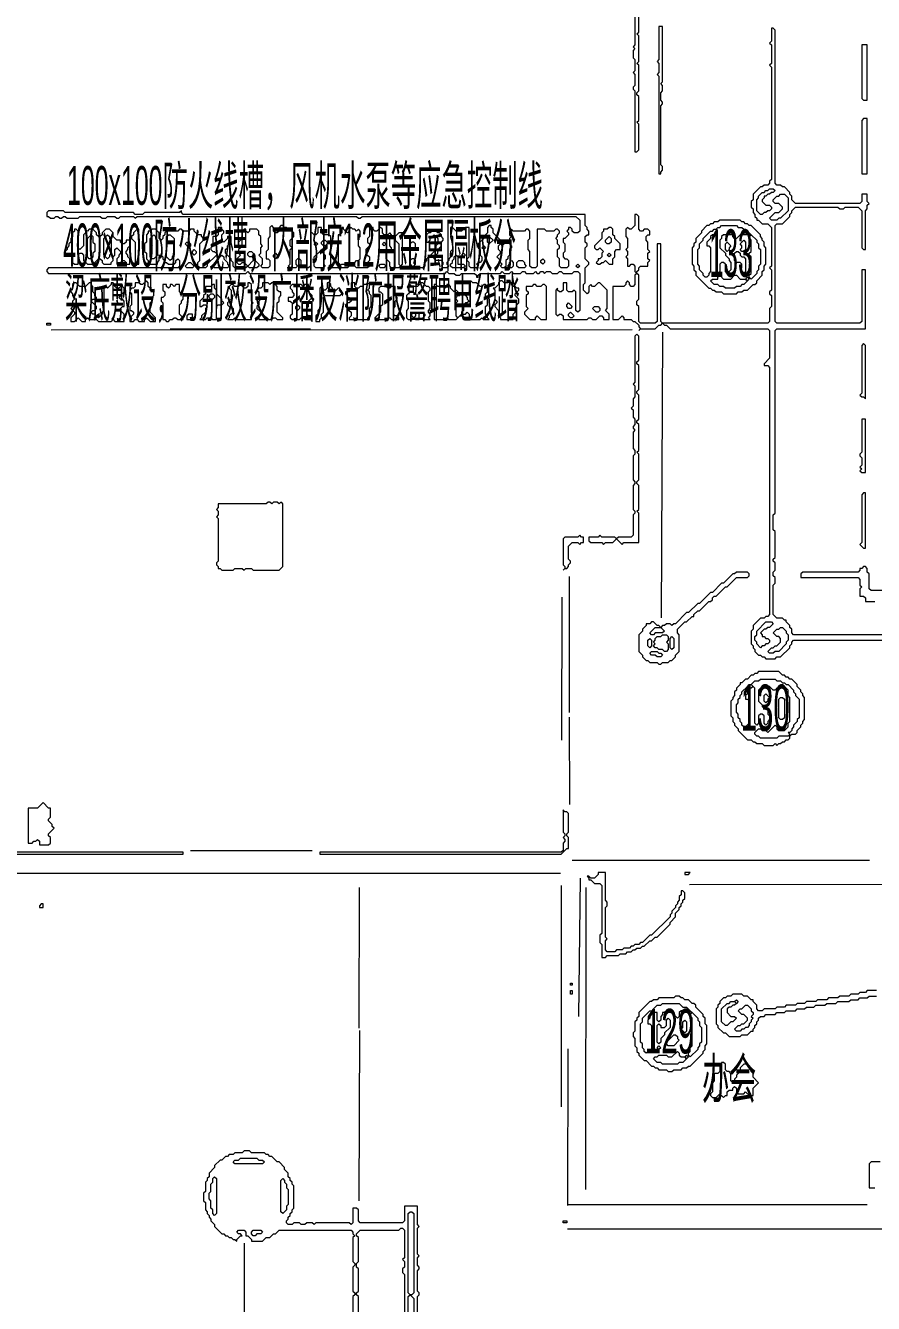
# Model space of a CAD drawing. Extents: x 20 to 3943, y 20 to 2783.
# Drawn here: x 2080 to 2540, y 959 to 1652 of the extents above; entities that cross this region are included whole.
import ezdxf

# ---------------------------------------------------------------- set-up
doc = ezdxf.new("R2010")
doc.units = 0
for name, color, linetype, lineweight in [('OCR_TEXT', 6, 'Continuous', 0), ('RESIDUAL_GRAPHIC', 3, 'Continuous', 0), ('TRACE_CURVE', 6, 'Continuous', 0), ('TRACE_STRAIGHT', 5, 'Continuous', 0), ('TRACE_TEXT_SYMBOL', 6, 'Continuous', 0)]:
    doc.layers.add(name, color=color, linetype=linetype, lineweight=lineweight)
doc.styles.add('wqy-unicode', font='wqy-unicode.lff')

msp = doc.modelspace()

# ---------------------------------------------------------------- linework, layer by layer
at = {"layer": 'RESIDUAL_GRAPHIC', "color": 3}
for points in [[(2488, 1545), (2491, 1545), (2495, 1549), (2495, 1550), (2496, 1551), (2496, 1552), (2498, 1554), (2521, 1554), (2522, 1553), (2524, 1553), (2525, 1554), (2532, 1554), (2534, 1552), (2534, 1532), (2535, 1531), (2536, 1531), (2536, 1552), (2537, 1553), (2537, 1555), (2538, 1556), (2537, 1557), (2537, 1561), (2534, 1561), (2534, 1557), (2533, 1556), (2498, 1556), (2496, 1558), (2496, 1560), (2495, 1561), (2495, 1562), (2492, 1565), (2491, 1565), (2490, 1566), (2488, 1566), (2487, 1567), (2487, 1650), (2486, 1651), (2485, 1651), (2485, 1644), (2484, 1643), (2485, 1642), (2485, 1632), (2484, 1631), (2485, 1630), (2485, 1569), (2484, 1568), (2484, 1567), (2483, 1566), (2481, 1566), (2480, 1565), (2479, 1565), (2475, 1561), (2475, 1558), (2474, 1557), (2474, 1554), (2475, 1553), (2475, 1551), (2476, 1550), (2476, 1549), (2477, 1548), (2477, 1547), (2478, 1547), (2480, 1545), (2483, 1545)], [(2483, 1545), (2485, 1543), (2485, 1522), (2484, 1521), (2485, 1520), (2485, 1509), (2484, 1508), (2484, 1507), (2485, 1506), (2485, 1500), (2484, 1499), (2484, 1492), (2483, 1491), (2426, 1491), (2425, 1492), (2425, 1534), (2423, 1534), (2423, 1492), (2422, 1491), (2414, 1491), (2413, 1492), (2413, 1500), (2412, 1501), (2412, 1503), (2413, 1504), (2413, 1517), (2412, 1518), (2412, 1519), (2413, 1520), (2413, 1521), (2414, 1522), (2418, 1522), (2418, 1524), (2419, 1525), (2418, 1526), (2418, 1529), (2419, 1530), (2418, 1531), (2418, 1535), (2417, 1536), (2417, 1538), (2418, 1539), (2419, 1539), (2419, 1541), (2418, 1542), (2416, 1542), (2415, 1541), (2414, 1541), (2413, 1542), (2413, 1549), (2412, 1550), (2411, 1550), (2411, 1544), (2409, 1542), (2408, 1542), (2407, 1543), (2406, 1542), (2406, 1538), (2407, 1537), (2407, 1532), (2406, 1531), (2407, 1530), (2407, 1528), (2406, 1527)], [(2708, 1322), (2497, 1322), (2496, 1323), (2496, 1325), (2495, 1326), (2495, 1327), (2493, 1329), (2493, 1330), (2492, 1330), (2491, 1331), (2488, 1331), (2486, 1333), (2486, 1349), (2487, 1350), (2487, 1353), (2486, 1354), (2486, 1356), (2487, 1357), (2487, 1361), (2486, 1362), (2486, 1363), (2487, 1364), (2487, 1378), (2486, 1379), (2486, 1387), (2487, 1388), (2487, 1487), (2488, 1488), (2536, 1488), (2536, 1520), (2534, 1520), (2534, 1492), (2533, 1491), (2488, 1491), (2487, 1492), (2487, 1544), (2488, 1545)], [(2406, 1527), (2407, 1526), (2407, 1522), (2408, 1522), (2409, 1523), (2410, 1523), (2411, 1522), (2411, 1519), (2412, 1518), (2411, 1517), (2411, 1512), (2410, 1511), (2409, 1511), (2408, 1512), (2408, 1513), (2407, 1514), (2406, 1513), (2406, 1512), (2405, 1511), (2399, 1511), (2399, 1493), (2402, 1493), (2404, 1495), (2405, 1494), (2405, 1493), (2409, 1493), (2410, 1492), (2411, 1492), (2413, 1490), (2413, 1489), (2414, 1488), (2413, 1487), (2414, 1488), (2422, 1488), (2424, 1490), (2425, 1490), (2426, 1491), (2427, 1490), (2428, 1490), (2430, 1488), (2483, 1488), (2484, 1487), (2484, 1472), (2481, 1469), (2481, 1468), (2483, 1468), (2484, 1467), (2484, 1333), (2483, 1332), (2482, 1332), (2481, 1331), (2479, 1331), (2475, 1327), (2475, 1325), (2474, 1324), (2474, 1317), (2475, 1316), (2475, 1315), (2476, 1314), (2476, 1313), (2478, 1311), (2479, 1311), (2480, 1310), (2481, 1310)], [(2481, 1310), (2482, 1309), (2487, 1309), (2488, 1310), (2490, 1310), (2495, 1315), (2495, 1316), (2496, 1317), (2496, 1318), (2497, 1319), (2651, 1319)]]:
    msp.add_lwpolyline(points, dxfattribs=at)
for points in [[(2483, 1563), (2484, 1564), (2486, 1564), (2487, 1563), (2486, 1562), (2485, 1562), (2484, 1561), (2483, 1561), (2482, 1560), (2481, 1560), (2481, 1559), (2480, 1558), (2480, 1557), (2482, 1555), (2484, 1555), (2485, 1554), (2485, 1553), (2484, 1552), (2483, 1552), (2482, 1551), (2481, 1551), (2480, 1550), (2479, 1550), (2477, 1552), (2477, 1558), (2478, 1559), (2478, 1560), (2480, 1562), (2481, 1562), (2482, 1563)], [(2489, 1560), (2490, 1561), (2492, 1561), (2494, 1559), (2494, 1552), (2490, 1548), (2489, 1548), (2488, 1547), (2485, 1547), (2484, 1548), (2487, 1551), (2489, 1551), (2491, 1553), (2491, 1554), (2489, 1556), (2487, 1556), (2486, 1557), (2486, 1558), (2488, 1560)], [(2482, 1329), (2485, 1329), (2486, 1328), (2484, 1326), (2483, 1326), (2482, 1325), (2481, 1325), (2479, 1323), (2480, 1322), (2480, 1321), (2481, 1321), (2482, 1320), (2483, 1320), (2484, 1319), (2484, 1318), (2483, 1317), (2482, 1317), (2481, 1316), (2480, 1316), (2479, 1315), (2477, 1317), (2477, 1318), (2476, 1319), (2476, 1321), (2477, 1322), (2477, 1324)], [(2489, 1325), (2490, 1326), (2491, 1326), (2493, 1324), (2493, 1323), (2494, 1322), (2494, 1319), (2493, 1318), (2493, 1317), (2489, 1313), (2487, 1313), (2486, 1312), (2484, 1312), (2483, 1313), (2485, 1315), (2486, 1315), (2487, 1316), (2488, 1316), (2490, 1318), (2490, 1320), (2489, 1321), (2488, 1321), (2486, 1323), (2488, 1325)]]:
    msp.add_lwpolyline(points, close=True, dxfattribs=at)
at = {"layer": 'TRACE_CURVE', "color": 6}
msp.add_lwpolyline([(2411, 1661), (2411, 1642), (2410, 1641), (2411, 1640), (2410, 1639), (2410, 1635), (2411, 1634), (2411, 1628), (2410, 1627), (2411, 1626), (2411, 1620), (2410, 1619), (2410, 1618), (2411, 1617), (2411, 1584), (2412, 1584), (2413, 1585), (2413, 1599), (2412, 1600), (2413, 1601), (2413, 1614), (2412, 1615), (2412, 1616), (2413, 1617), (2413, 1631), (2412, 1632), (2413, 1633), (2413, 1647), (2412, 1648), (2413, 1649), (2413, 1663)], dxfattribs=at)
at = {"layer": 'TRACE_STRAIGHT', "color": 5}
for p, q in [((2094.37, 1487.39), (2409.38, 1487.64)), ((2159, 1488), (2235, 1488)), ((2425.32, 1331.12), (2426.02, 1486.12)), ((2375.41, 1279.87), (2375.48, 1353.63)), ((2371.36, 1264.87), (2371.43, 1342.38)), ((2375.34, 1277.38), (2375.49, 1229.87)), ((2170, 1205), (2236, 1205)), ((2376.88, 1199.68), (2538.13, 1199.79)), ((1795.63, 1192.67), (2370.63, 1192.68)), ((2371, 1186), (2371, 1066)), ((2380.58, 1114.86), (2381.45, 1189.88)), ((2440.62, 1186.53), (2548.13, 1186.63)), ((2261.49, 1108.63), (2261.54, 1184.88)), ((2384.34, 1021.12), (2384.52, 1184.88)), ((2261.38, 1014.87), (2261.72, 1107.38)), ((2374.5, 1012.37), (2374.69, 1097.38)), ((2375, 1013), (2537, 1013)), ((2374.37, 999.65), (2663.13, 999.69)), ((2199, 992), (2199, 899))]:
    msp.add_line(p, q, dxfattribs=at)
at = {"layer": 'TRACE_TEXT_SYMBOL', "color": 6}
for points in [[(2424, 1652), (2424, 1634), (2423, 1633), (2424, 1632), (2424, 1627), (2423, 1626), (2424, 1625), (2424, 1572), (2425, 1572), (2425, 1573), (2426, 1574), (2426, 1576), (2425, 1577), (2425, 1609), (2426, 1610), (2426, 1611), (2425, 1612), (2425, 1616), (2426, 1617), (2426, 1620), (2425, 1621), (2426, 1622), (2426, 1652)], [(2534, 1642), (2534, 1613), (2535, 1612), (2537, 1612), (2537, 1642)], [(2535, 1602), (2534, 1601), (2534, 1572), (2537, 1572), (2537, 1602)], [(2457, 1547), (2456, 1546), (2454, 1546), (2453, 1545), (2452, 1545), (2451, 1544), (2450, 1544), (2447, 1541), (2447, 1540), (2444, 1537), (2444, 1535), (2443, 1534), (2443, 1533), (2442, 1532), (2442, 1523), (2443, 1522), (2443, 1520), (2444, 1519), (2444, 1517), (2451, 1510), (2452, 1510), (2453, 1509), (2454, 1509), (2455, 1508), (2458, 1508), (2459, 1507), (2466, 1507), (2467, 1508), (2469, 1508), (2470, 1509), (2472, 1509), (2475, 1512), (2476, 1512), (2477, 1513), (2477, 1514), (2480, 1517), (2480, 1519), (2481, 1520), (2481, 1522), (2482, 1523), (2482, 1532), (2481, 1533), (2481, 1535), (2480, 1536), (2480, 1537), (2479, 1538), (2479, 1539), (2474, 1544), (2473, 1544), (2472, 1545), (2471, 1545), (2470, 1546), (2469, 1546), (2468, 1547)], [(2397, 1543), (2396, 1542), (2394, 1542), (2394, 1541), (2393, 1540), (2393, 1537), (2389, 1533), (2389, 1532), (2390, 1531), (2391, 1531), (2392, 1532), (2394, 1530), (2393, 1529), (2393, 1527), (2392, 1526), (2391, 1526), (2391, 1525), (2390, 1524), (2391, 1523), (2392, 1523), (2393, 1524), (2394, 1524), (2395, 1525), (2397, 1523), (2399, 1523), (2399, 1526), (2400, 1527), (2400, 1530), (2401, 1531), (2403, 1531), (2403, 1534), (2400, 1537), (2400, 1538), (2399, 1539), (2399, 1542), (2398, 1543)], [(2457, 1543), (2458, 1544), (2466, 1544), (2467, 1543), (2469, 1543), (2470, 1542), (2471, 1542), (2473, 1540), (2472, 1539), (2468, 1539), (2466, 1537), (2465, 1537), (2464, 1538), (2464, 1539), (2459, 1539), (2458, 1538), (2458, 1537), (2457, 1536), (2457, 1532), (2460, 1529), (2460, 1528), (2462, 1526), (2462, 1525), (2463, 1524), (2463, 1520), (2461, 1518), (2460, 1519), (2460, 1523), (2459, 1524), (2458, 1524), (2457, 1523), (2457, 1519), (2456, 1518), (2455, 1519), (2455, 1539), (2453, 1539), (2452, 1538), (2452, 1537), (2450, 1535), (2450, 1533), (2451, 1533), (2452, 1532), (2452, 1519), (2451, 1518), (2451, 1517), (2450, 1516), (2449, 1516), (2448, 1517), (2448, 1518), (2446, 1520), (2446, 1522), (2445, 1523), (2445, 1531), (2446, 1532), (2446, 1534), (2448, 1536), (2448, 1537), (2452, 1541), (2453, 1541), (2454, 1542), (2455, 1542), (2456, 1543)], [(2472, 1539), (2473, 1540), (2474, 1539), (2473, 1538)], [(2116, 1539), (2117, 1538), (2117, 1535), (2118, 1534), (2118, 1530), (2117, 1529), (2117, 1527), (2116, 1526), (2115, 1526), (2114, 1527), (2114, 1537)], [(2125, 1539), (2126, 1538), (2126, 1537), (2127, 1536), (2127, 1529), (2126, 1528), (2126, 1527), (2125, 1526), (2123, 1528), (2123, 1537)], [(2150, 1539), (2151, 1538), (2151, 1537), (2152, 1536), (2152, 1528), (2150, 1526), (2149, 1526), (2148, 1527), (2148, 1537)], [(2157, 1538), (2158, 1539), (2159, 1539), (2161, 1537), (2161, 1528), (2160, 1527), (2160, 1526), (2159, 1525), (2157, 1527)], [(2167, 1534), (2168, 1535), (2169, 1535), (2170, 1534), (2170, 1533), (2169, 1532)], [(2237, 1534), (2238, 1535), (2239, 1534), (2238, 1533)], [(2241, 1535), (2242, 1536), (2243, 1536), (2244, 1535), (2244, 1534), (2243, 1533), (2242, 1533), (2241, 1534)], [(2274, 1534), (2275, 1535), (2276, 1534), (2275, 1533)], [(2290, 1535), (2289, 1534), (2289, 1532), (2290, 1531), (2291, 1531), (2292, 1532), (2292, 1534), (2291, 1535)], [(2328, 1532), (2329, 1533), (2330, 1532), (2329, 1531)], [(2331, 1537), (2332, 1538), (2334, 1536), (2332, 1534), (2331, 1535)], [(2397, 1538), (2398, 1537), (2398, 1535), (2397, 1534), (2396, 1534), (2395, 1535), (2395, 1536)], [(2460, 1534), (2461, 1535), (2463, 1533), (2462, 1532), (2462, 1531), (2461, 1530), (2460, 1531)], [(2470, 1536), (2471, 1535), (2471, 1531), (2470, 1530), (2469, 1530), (2468, 1531), (2469, 1532), (2469, 1533), (2468, 1534)], [(2473, 1538), (2474, 1539), (2477, 1536), (2477, 1535), (2478, 1534), (2478, 1532), (2479, 1531), (2479, 1523), (2478, 1522), (2478, 1520), (2477, 1519), (2477, 1518), (2474, 1515), (2473, 1516), (2473, 1517), (2474, 1518), (2474, 1527), (2473, 1528), (2473, 1529), (2474, 1530), (2474, 1536), (2473, 1537)], [(2171, 1530), (2172, 1531), (2173, 1530), (2173, 1529), (2172, 1528), (2171, 1529)], [(2187, 1528), (2188, 1527), (2188, 1526), (2190, 1524), (2190, 1523), (2191, 1522), (2190, 1521), (2183, 1521), (2182, 1522), (2185, 1525), (2185, 1526)], [(2201, 1529), (2202, 1530), (2203, 1530), (2204, 1529), (2204, 1528), (2203, 1527), (2202, 1527), (2201, 1528)], [(2215, 1528), (2216, 1529), (2217, 1528), (2217, 1527), (2216, 1526), (2215, 1527)], [(2240, 1530), (2241, 1530), (2243, 1528), (2243, 1526), (2242, 1525), (2242, 1523), (2243, 1522), (2242, 1521), (2238, 1521), (2237, 1522), (2237, 1527)], [(2313, 1527), (2314, 1528), (2315, 1527), (2315, 1523), (2318, 1523), (2319, 1522), (2318, 1521), (2312, 1521), (2311, 1522), (2311, 1523), (2312, 1524), (2312, 1525), (2313, 1526)], [(2317, 1528), (2318, 1529), (2319, 1528), (2318, 1527)], [(2360, 1525), (2361, 1526), (2362, 1525), (2362, 1524), (2361, 1523), (2360, 1524)], [(2396, 1528), (2397, 1529), (2398, 1528), (2397, 1527)], [(2465, 1529), (2466, 1530), (2467, 1530), (2468, 1529), (2468, 1528), (2469, 1527), (2470, 1527), (2471, 1526), (2471, 1519), (2470, 1518), (2468, 1520), (2469, 1521), (2469, 1523), (2468, 1524), (2466, 1524), (2465, 1525)], [(2169, 1524), (2170, 1524), (2172, 1522), (2171, 1521), (2168, 1521), (2167, 1522)], [(2204, 1525), (2205, 1525), (2207, 1523), (2207, 1522), (2206, 1521), (2202, 1521), (2201, 1522)], [(2251, 1522), (2252, 1523), (2255, 1523), (2256, 1522), (2255, 1521), (2252, 1521)], [(2272, 1522), (2273, 1523), (2275, 1523), (2276, 1522), (2275, 1521), (2273, 1521)], [(2343, 1524), (2344, 1525), (2345, 1524), (2345, 1522), (2344, 1521), (2343, 1521), (2342, 1522), (2343, 1523)], [(2347, 1524), (2348, 1525), (2350, 1525), (2351, 1524), (2351, 1523), (2352, 1522), (2351, 1521), (2348, 1521), (2347, 1522)], [(2379, 1522), (2380, 1523), (2381, 1522), (2380, 1521)], [(2146, 1514), (2144, 1512), (2143, 1512), (2142, 1513), (2140, 1513), (2140, 1511), (2139, 1510), (2138, 1510), (2137, 1509), (2137, 1508), (2138, 1507), (2138, 1501), (2137, 1500), (2137, 1498), (2138, 1498), (2139, 1497), (2139, 1496), (2137, 1494), (2137, 1492), (2139, 1492), (2140, 1493), (2141, 1493), (2142, 1492), (2145, 1492), (2145, 1493), (2146, 1494), (2148, 1492), (2151, 1492), (2151, 1494), (2148, 1497), (2148, 1502), (2149, 1503), (2149, 1505), (2150, 1506), (2150, 1508), (2149, 1508), (2148, 1509), (2148, 1510), (2147, 1511), (2147, 1513)], [(2155, 1512), (2155, 1509), (2156, 1508), (2156, 1506), (2155, 1505), (2154, 1505), (2154, 1503), (2155, 1502), (2155, 1493), (2156, 1493), (2157, 1492), (2158, 1492), (2159, 1493), (2160, 1493), (2161, 1494), (2162, 1494), (2163, 1493), (2166, 1493), (2166, 1494), (2164, 1496), (2164, 1501), (2165, 1502), (2165, 1503), (2166, 1504), (2166, 1507), (2165, 1507), (2164, 1508), (2164, 1512), (2162, 1512), (2161, 1511), (2160, 1512), (2159, 1512), (2159, 1511), (2158, 1510), (2157, 1511), (2157, 1512)], [(2182, 1512), (2181, 1511), (2178, 1511), (2178, 1507), (2177, 1506), (2177, 1505), (2175, 1503), (2175, 1500), (2176, 1500), (2177, 1501), (2178, 1501), (2179, 1500), (2178, 1499), (2178, 1497), (2176, 1495), (2176, 1494), (2175, 1493), (2178, 1493), (2179, 1494), (2181, 1494), (2182, 1493), (2184, 1493), (2184, 1500), (2185, 1501), (2187, 1501), (2188, 1502), (2187, 1503), (2187, 1504), (2184, 1507), (2184, 1509), (2183, 1510), (2183, 1512)], [(2201, 1513), (2201, 1511), (2200, 1510), (2199, 1510), (2197, 1512), (2196, 1511), (2194, 1511), (2193, 1512), (2192, 1512), (2191, 1511), (2191, 1510), (2192, 1509), (2192, 1504), (2190, 1502), (2190, 1501), (2191, 1500), (2192, 1500), (2193, 1499), (2193, 1497), (2191, 1495), (2191, 1494), (2190, 1493), (2193, 1493), (2194, 1494), (2195, 1493), (2203, 1493), (2203, 1495), (2204, 1496), (2203, 1497), (2203, 1501), (2204, 1502), (2203, 1503), (2203, 1512), (2202, 1513)], [(2209, 1513), (2209, 1511), (2208, 1510), (2207, 1510), (2206, 1509), (2207, 1508), (2207, 1506), (2208, 1505), (2208, 1504), (2207, 1503), (2207, 1501), (2206, 1500), (2206, 1499), (2208, 1497), (2208, 1496), (2207, 1495), (2207, 1493), (2214, 1493), (2215, 1494), (2216, 1494), (2217, 1493), (2220, 1493), (2220, 1494), (2217, 1497), (2217, 1502), (2218, 1503), (2218, 1505), (2219, 1506), (2219, 1508), (2218, 1508), (2217, 1509), (2217, 1511), (2216, 1512), (2216, 1513), (2214, 1513), (2213, 1512), (2212, 1513)], [(2225, 1512), (2224, 1511), (2224, 1510), (2225, 1509), (2225, 1508), (2226, 1507), (2226, 1506), (2225, 1505), (2223, 1505), (2223, 1503), (2224, 1503), (2225, 1502), (2225, 1496), (2224, 1495), (2224, 1494), (2225, 1493), (2229, 1493), (2230, 1494), (2231, 1494), (2232, 1493), (2235, 1493), (2236, 1492), (2236, 1494), (2235, 1495), (2234, 1495), (2233, 1496), (2233, 1499), (2234, 1500), (2234, 1503), (2236, 1505), (2236, 1506), (2234, 1508), (2234, 1512), (2232, 1512), (2231, 1511), (2230, 1512), (2229, 1512), (2228, 1511), (2227, 1511), (2226, 1512)], [(2244, 1513), (2244, 1510), (2243, 1509), (2242, 1509), (2241, 1510), (2241, 1511), (2240, 1510), (2240, 1499), (2239, 1498), (2239, 1496), (2238, 1495), (2238, 1492), (2240, 1492), (2240, 1493), (2241, 1494), (2241, 1496), (2242, 1497), (2242, 1505), (2243, 1506), (2251, 1506), (2252, 1507), (2252, 1508), (2251, 1509), (2251, 1510), (2250, 1510), (2248, 1508), (2247, 1509), (2247, 1510), (2246, 1511), (2246, 1512), (2245, 1513)], [(2257, 1513), (2257, 1509), (2256, 1508), (2254, 1508), (2254, 1507), (2255, 1506), (2255, 1505), (2256, 1505), (2257, 1504), (2257, 1503), (2256, 1502), (2255, 1502), (2254, 1501), (2254, 1500), (2255, 1499), (2255, 1498), (2256, 1498), (2257, 1497), (2257, 1495), (2256, 1494), (2256, 1493), (2267, 1493), (2267, 1499), (2268, 1500), (2268, 1506), (2267, 1507), (2267, 1508), (2266, 1509), (2267, 1510), (2267, 1512), (2266, 1513), (2265, 1512), (2264, 1512), (2263, 1511), (2262, 1511), (2261, 1510), (2260, 1510), (2259, 1511), (2259, 1513)], [(2295, 1513), (2293, 1511), (2290, 1511), (2289, 1512), (2288, 1511), (2288, 1509), (2289, 1508), (2287, 1506), (2287, 1504), (2288, 1503), (2288, 1499), (2287, 1498), (2287, 1494), (2288, 1493), (2290, 1493), (2291, 1494), (2292, 1493), (2294, 1493), (2294, 1496), (2295, 1497), (2296, 1497), (2297, 1496), (2297, 1495), (2296, 1494), (2296, 1493), (2300, 1493), (2299, 1494), (2300, 1495), (2300, 1496), (2299, 1497), (2299, 1498), (2300, 1499), (2300, 1502), (2299, 1503), (2299, 1508), (2300, 1509), (2300, 1510), (2299, 1511), (2298, 1511), (2296, 1513)], [(2338, 1514), (2337, 1513), (2337, 1512), (2335, 1510), (2334, 1510), (2335, 1509), (2335, 1504), (2336, 1503), (2336, 1502), (2335, 1501), (2335, 1500), (2337, 1498), (2337, 1495), (2338, 1494), (2338, 1493), (2345, 1493), (2345, 1496), (2346, 1497), (2346, 1499), (2347, 1500), (2347, 1501), (2348, 1502), (2348, 1504), (2346, 1506), (2346, 1507), (2348, 1509), (2348, 1510), (2347, 1510), (2346, 1511), (2345, 1511), (2344, 1512), (2344, 1513), (2343, 1514), (2342, 1513), (2340, 1513), (2339, 1514)], [(2356, 1512), (2355, 1511), (2352, 1511), (2352, 1509), (2353, 1508), (2353, 1507), (2352, 1506), (2352, 1500), (2353, 1499), (2351, 1497), (2351, 1496), (2354, 1493), (2357, 1493), (2357, 1494), (2358, 1495), (2360, 1493), (2363, 1493), (2363, 1511), (2362, 1512), (2361, 1512), (2360, 1511), (2358, 1511), (2357, 1512)], [(2456, 1516), (2457, 1517), (2459, 1515), (2463, 1515), (2465, 1517), (2466, 1517), (2468, 1515), (2471, 1515), (2472, 1514), (2470, 1512), (2469, 1512), (2468, 1511), (2466, 1511), (2465, 1510), (2460, 1510), (2459, 1511), (2457, 1511), (2456, 1512), (2454, 1512), (2452, 1514), (2453, 1515), (2456, 1515)], [(2471, 1515), (2472, 1516), (2473, 1515), (2472, 1514)], [(2180, 1506), (2181, 1507), (2182, 1507), (2183, 1506), (2183, 1505), (2182, 1504), (2181, 1504), (2180, 1505)], [(2273, 1511), (2272, 1510), (2272, 1508), (2273, 1508), (2274, 1507), (2274, 1501), (2273, 1500), (2273, 1497), (2270, 1494), (2270, 1493), (2276, 1493), (2277, 1494), (2278, 1494), (2279, 1493), (2283, 1493), (2283, 1494), (2282, 1495), (2281, 1495), (2280, 1496), (2280, 1499), (2281, 1500), (2281, 1503), (2282, 1504), (2282, 1505), (2281, 1506), (2281, 1511), (2279, 1511), (2278, 1510), (2277, 1510), (2276, 1511)], [(2227, 1500), (2228, 1501), (2229, 1500), (2229, 1499), (2228, 1498), (2227, 1499)], [(2374, 1501), (2375, 1502), (2377, 1500), (2376, 1499), (2375, 1499), (2374, 1500)], [(2388, 1499), (2389, 1500), (2391, 1500), (2392, 1499), (2392, 1498), (2391, 1497), (2390, 1497)], [(2092, 1491), (2094, 1491), (2094, 1490), (2092, 1490)], [(2169, 1496), (2168, 1495), (2168, 1493), (2171, 1493), (2171, 1496)], [(2290, 1496), (2291, 1497), (2292, 1496), (2292, 1495), (2291, 1494), (2290, 1495)], [(2375, 1496), (2376, 1497), (2378, 1495), (2377, 1494), (2376, 1494), (2375, 1495)], [(2535, 1480), (2534, 1479), (2534, 1453), (2533, 1452), (2534, 1451), (2535, 1451), (2536, 1450), (2536, 1479)], [(2534, 1439), (2534, 1421), (2533, 1420), (2533, 1419), (2534, 1418), (2534, 1414), (2533, 1413), (2534, 1412), (2533, 1411), (2534, 1410), (2536, 1410), (2536, 1439)], [(2212, 1394), (2211, 1393), (2185, 1393), (2185, 1391), (2184, 1390), (2185, 1389), (2185, 1387), (2184, 1386), (2185, 1385), (2185, 1362), (2184, 1361), (2184, 1360), (2185, 1359), (2185, 1358), (2186, 1358), (2187, 1357), (2193, 1357), (2194, 1358), (2198, 1358), (2199, 1357), (2200, 1358), (2203, 1358), (2204, 1357), (2218, 1357), (2220, 1359), (2220, 1393), (2219, 1394), (2218, 1393), (2217, 1394), (2215, 1394), (2214, 1393), (2213, 1394)], [(2535, 1399), (2534, 1398), (2534, 1372), (2533, 1371), (2535, 1369), (2536, 1369), (2536, 1399)], [(2381, 1376), (2380, 1375), (2373, 1375), (2372, 1374), (2372, 1360), (2373, 1359), (2373, 1358), (2372, 1357), (2373, 1358), (2374, 1358), (2375, 1359), (2375, 1360), (2376, 1361), (2376, 1362), (2375, 1363), (2375, 1370), (2377, 1372), (2380, 1372), (2381, 1371), (2382, 1372), (2383, 1372), (2383, 1375), (2382, 1375)], [(2422, 1326), (2425, 1326), (2427, 1324), (2426, 1323), (2422, 1323), (2421, 1322), (2420, 1322), (2419, 1323)], [(2418, 1319), (2419, 1320), (2420, 1319), (2420, 1316), (2419, 1315), (2418, 1316)], [(2425, 1321), (2426, 1322), (2428, 1322), (2429, 1321), (2429, 1319), (2428, 1318), (2429, 1317), (2429, 1314), (2428, 1313), (2427, 1313), (2426, 1314), (2424, 1314), (2423, 1315), (2422, 1315), (2421, 1316), (2422, 1317), (2421, 1318), (2422, 1319), (2422, 1320), (2423, 1321)], [(2430, 1320), (2431, 1321), (2432, 1320), (2432, 1315), (2431, 1314), (2430, 1315)], [(2419, 1312), (2420, 1313), (2423, 1313), (2424, 1312), (2425, 1312), (2426, 1311), (2425, 1310), (2423, 1310), (2422, 1311), (2420, 1311)], [(2472, 1294), (2473, 1293), (2473, 1292), (2472, 1291), (2472, 1290), (2471, 1289), (2471, 1287), (2472, 1287), (2473, 1286), (2473, 1274), (2471, 1272), (2470, 1272), (2469, 1273), (2469, 1274), (2468, 1275), (2468, 1276), (2467, 1277), (2467, 1279), (2466, 1280), (2466, 1284), (2467, 1285), (2467, 1287), (2468, 1288), (2468, 1289), (2469, 1290), (2469, 1291)], [(2472, 1294), (2473, 1295), (2474, 1295), (2475, 1294), (2474, 1293), (2473, 1293)], [(2481, 1289), (2482, 1290), (2484, 1288), (2483, 1287), (2483, 1286), (2482, 1285), (2481, 1286)], [(2489, 1287), (2490, 1288), (2491, 1288), (2492, 1287), (2492, 1277), (2491, 1276), (2490, 1276), (2489, 1277)], [(2090, 1231), (2087, 1228), (2082, 1228), (2082, 1209), (2084, 1209), (2085, 1210), (2086, 1210), (2087, 1211), (2088, 1210), (2088, 1208), (2093, 1208), (2094, 1209), (2094, 1212), (2093, 1213), (2093, 1214), (2096, 1217), (2095, 1218), (2095, 1219), (2093, 1221), (2093, 1222), (2094, 1223), (2094, 1228), (2093, 1228)], [(2372, 1227), (2372, 1215), (2373, 1214), (2373, 1213), (2372, 1212), (2373, 1211), (2373, 1210), (2372, 1209), (2372, 1205), (2371, 1204), (2240, 1204), (2240, 1203), (2371, 1203), (2374, 1206), (2375, 1206), (2375, 1212), (2374, 1213), (2374, 1214), (2375, 1215), (2375, 1225), (2374, 1226), (2373, 1226)], [(1800, 1204), (1800, 1203), (2166, 1203), (2166, 1204), (2051, 1204), (2050, 1203), (2049, 1204), (2048, 1204), (2047, 1203), (2046, 1204)], [(2438, 1193), (2438, 1192), (2440, 1192), (2441, 1193)], [(2089, 1176), (2088, 1175), (2088, 1174), (2090, 1174), (2090, 1176)], [(2376, 1133), (2377, 1133), (2377, 1132), (2376, 1132)], [(2376, 1129), (2377, 1129), (2377, 1127), (2376, 1127)], [(2433, 1126), (2432, 1125), (2424, 1125), (2423, 1124), (2421, 1124), (2420, 1123), (2419, 1123), (2413, 1117), (2413, 1115), (2412, 1114), (2412, 1113), (2411, 1112), (2411, 1107), (2410, 1106), (2410, 1104), (2411, 1103), (2411, 1099), (2412, 1098), (2412, 1096), (2413, 1095), (2413, 1094), (2416, 1091), (2417, 1091), (2420, 1088), (2421, 1088), (2422, 1087), (2423, 1087), (2424, 1086), (2428, 1086), (2429, 1085), (2431, 1085), (2432, 1086), (2436, 1086), (2437, 1087), (2439, 1087), (2440, 1088), (2441, 1088), (2448, 1095), (2448, 1096), (2449, 1097), (2449, 1099), (2450, 1100), (2450, 1110), (2449, 1111), (2449, 1114), (2448, 1115), (2448, 1116), (2444, 1120), (2444, 1121), (2443, 1122), (2442, 1122), (2440, 1124), (2438, 1124), (2437, 1125), (2436, 1125), (2435, 1126)], [(2465, 1123), (2466, 1124), (2467, 1123), (2466, 1122)], [(2419, 1118), (2420, 1118), (2421, 1117), (2419, 1115), (2419, 1114), (2418, 1113), (2418, 1111), (2419, 1111), (2420, 1110), (2420, 1097), (2419, 1096), (2418, 1096), (2417, 1095), (2416, 1096), (2416, 1097), (2415, 1098), (2415, 1100), (2414, 1101), (2414, 1111), (2415, 1112), (2415, 1114)], [(2425, 1121), (2426, 1122), (2435, 1122), (2437, 1120), (2439, 1120), (2441, 1118), (2440, 1117), (2438, 1117), (2437, 1118), (2436, 1118), (2435, 1117), (2435, 1115), (2434, 1114), (2432, 1116), (2432, 1117), (2431, 1117), (2430, 1118), (2428, 1118), (2427, 1117), (2426, 1117), (2426, 1116), (2425, 1115), (2425, 1113), (2424, 1112), (2423, 1113), (2423, 1117), (2422, 1117), (2421, 1118), (2421, 1119), (2423, 1121)], [(2440, 1117), (2441, 1118), (2442, 1117), (2441, 1116)], [(2441, 1116), (2442, 1117), (2445, 1114), (2445, 1113), (2446, 1112), (2446, 1110), (2447, 1109), (2447, 1101), (2446, 1100), (2446, 1099), (2445, 1098), (2445, 1097), (2441, 1093), (2440, 1094), (2440, 1095), (2441, 1096), (2441, 1098), (2442, 1099), (2442, 1114), (2441, 1115)], [(2462, 1122), (2463, 1123), (2465, 1123), (2466, 1122), (2465, 1121), (2464, 1121), (2463, 1120), (2462, 1120), (2461, 1119), (2461, 1117), (2463, 1115), (2465, 1115), (2466, 1114), (2464, 1112), (2463, 1112), (2461, 1110), (2460, 1110), (2458, 1112), (2458, 1119), (2461, 1122)], [(2471, 1121), (2472, 1121), (2474, 1119), (2474, 1118), (2475, 1117), (2475, 1116), (2474, 1115), (2475, 1114), (2474, 1113), (2474, 1112), (2473, 1111), (2473, 1110), (2472, 1109), (2471, 1109), (2470, 1108), (2469, 1108), (2468, 1107), (2466, 1107), (2465, 1108), (2467, 1110), (2468, 1110), (2469, 1111), (2470, 1111), (2472, 1113), (2472, 1114), (2470, 1116), (2469, 1116), (2467, 1118), (2468, 1119), (2469, 1119)], [(2428, 1113), (2429, 1114), (2430, 1113), (2430, 1109), (2427, 1106), (2427, 1105), (2425, 1103), (2425, 1101), (2424, 1100), (2423, 1101), (2423, 1110), (2424, 1111), (2425, 1110), (2425, 1109), (2427, 1109), (2428, 1110)], [(2437, 1112), (2438, 1113), (2439, 1112), (2439, 1107), (2438, 1106), (2436, 1108), (2437, 1109)], [(2432, 1105), (2433, 1105), (2434, 1104), (2434, 1103), (2435, 1102), (2432, 1099), (2429, 1099), (2428, 1100), (2428, 1101)], [(2434, 1096), (2435, 1095), (2435, 1094), (2436, 1093), (2438, 1093), (2439, 1092), (2437, 1090), (2435, 1090), (2434, 1089), (2426, 1089), (2425, 1090), (2423, 1090), (2421, 1092), (2422, 1093), (2423, 1093), (2424, 1094), (2428, 1094), (2429, 1093), (2431, 1093)], [(2423, 1098), (2424, 1099), (2425, 1098), (2424, 1097)], [(2438, 1093), (2439, 1094), (2440, 1093), (2439, 1092)], [(2458, 1090), (2458, 1089), (2457, 1088), (2457, 1085), (2456, 1084), (2454, 1084), (2454, 1080), (2453, 1079), (2453, 1074), (2452, 1073), (2452, 1072), (2453, 1071), (2455, 1071), (2457, 1073), (2459, 1071), (2460, 1072), (2461, 1072), (2461, 1074), (2462, 1075), (2464, 1075), (2464, 1076), (2465, 1077), (2466, 1076), (2466, 1074), (2467, 1073), (2470, 1073), (2471, 1074), (2472, 1073), (2473, 1073), (2474, 1072), (2475, 1072), (2475, 1076), (2478, 1079), (2475, 1082), (2475, 1084), (2474, 1085), (2474, 1086), (2473, 1087), (2473, 1088), (2472, 1089), (2470, 1089), (2468, 1087), (2468, 1086), (2467, 1085), (2467, 1084), (2466, 1083), (2466, 1082), (2465, 1081), (2465, 1080), (2464, 1079), (2463, 1080), (2463, 1084), (2462, 1085), (2461, 1085), (2460, 1086), (2460, 1089), (2459, 1090)], [(2196, 1037), (2197, 1038), (2206, 1038), (2207, 1037), (2209, 1037), (2210, 1036), (2209, 1035), (2194, 1035), (2193, 1036), (2194, 1037)], [(2182, 1027), (2183, 1028), (2184, 1027), (2184, 1008), (2183, 1007), (2182, 1008), (2182, 1010), (2181, 1011), (2181, 1015), (2180, 1016), (2180, 1019), (2181, 1020), (2181, 1024), (2182, 1025)], [(2219, 1026), (2220, 1027), (2221, 1026), (2221, 1025), (2222, 1024), (2222, 1022), (2223, 1021), (2223, 1013), (2222, 1012), (2222, 1010), (2220, 1008), (2219, 1009)], [(2288, 1008), (2289, 1009), (2290, 1009), (2291, 1008), (2291, 965), (2290, 964), (2289, 964), (2288, 965)], [(2203, 998), (2204, 999), (2208, 999), (2209, 998), (2208, 997), (2206, 997), (2205, 996), (2204, 996), (2203, 997)], [(2372, 1004), (2374, 1004), (2374, 1003), (2372, 1003)]]:
    msp.add_lwpolyline(points, close=True, dxfattribs=at)
for points in [[(2093, 1552), (2092, 1551), (2092, 1549), (2093, 1549), (2094, 1548), (2096, 1548), (2097, 1549), (2098, 1549), (2099, 1548), (2100, 1548), (2101, 1549), (2102, 1549), (2103, 1548), (2109, 1548), (2110, 1549), (2121, 1549), (2122, 1548), (2124, 1548), (2125, 1549), (2129, 1549), (2130, 1548), (2131, 1548), (2132, 1549), (2139, 1549), (2140, 1548), (2141, 1549), (2260, 1549), (2261, 1548), (2262, 1548), (2263, 1549), (2379, 1549), (2381, 1547), (2381, 1541), (2380, 1540), (2378, 1540), (2377, 1541), (2377, 1542), (2376, 1543), (2375, 1543), (2375, 1542), (2374, 1541), (2375, 1540), (2375, 1539), (2373, 1537), (2372, 1537), (2372, 1535), (2373, 1534), (2373, 1530), (2372, 1529), (2372, 1527), (2373, 1526), (2374, 1526), (2375, 1525), (2375, 1522), (2374, 1521), (2371, 1521), (2370, 1522), (2370, 1526), (2369, 1527), (2369, 1531), (2370, 1532), (2370, 1533), (2369, 1534), (2369, 1536)], [(2389, 1511), (2388, 1511), (2387, 1512), (2386, 1511), (2386, 1508), (2385, 1507), (2383, 1509), (2383, 1512), (2384, 1513), (2384, 1521), (2386, 1523), (2386, 1524), (2384, 1526), (2384, 1532), (2385, 1533), (2385, 1534), (2384, 1535), (2384, 1538), (2385, 1539), (2386, 1539), (2386, 1541), (2385, 1542), (2385, 1543), (2384, 1544), (2384, 1550), (2166, 1550), (2165, 1551), (2165, 1552), (2164, 1551), (2145, 1551), (2144, 1550), (2140, 1550), (2139, 1551), (2102, 1551), (2101, 1552), (2093, 1552)], [(2157, 1541), (2156, 1540), (2156, 1539), (2155, 1538), (2155, 1537), (2154, 1536), (2153, 1537), (2153, 1540), (2151, 1542), (2149, 1542), (2148, 1541), (2147, 1541), (2147, 1540), (2146, 1539), (2146, 1535), (2145, 1534), (2145, 1530), (2146, 1529), (2146, 1526), (2147, 1525), (2147, 1524), (2148, 1523), (2152, 1523), (2152, 1524), (2153, 1525), (2153, 1527), (2154, 1528), (2155, 1527), (2155, 1526), (2156, 1525), (2156, 1524), (2157, 1524), (2158, 1523), (2161, 1523), (2162, 1524), (2162, 1525), (2163, 1526), (2164, 1525), (2164, 1522), (2163, 1521), (2093, 1521), (2092, 1520), (2092, 1519), (2093, 1518), (2200, 1518), (2201, 1519), (2202, 1518), (2308, 1518), (2309, 1519), (2310, 1518), (2313, 1518), (2314, 1517), (2316, 1517), (2317, 1518), (2324, 1518), (2325, 1517), (2325, 1516), (2326, 1516), (2326, 1517), (2327, 1518), (2338, 1518), (2339, 1519), (2340, 1518), (2343, 1518)], [(2107, 1542), (2107, 1541), (2106, 1540), (2106, 1538), (2105, 1537), (2105, 1535), (2104, 1534), (2104, 1533), (2103, 1532), (2103, 1531), (2102, 1530), (2102, 1529), (2103, 1529), (2104, 1528), (2105, 1528), (2106, 1527), (2106, 1524), (2107, 1523), (2109, 1523), (2109, 1528), (2110, 1529), (2111, 1529), (2112, 1528), (2112, 1525), (2114, 1523), (2118, 1523), (2118, 1524), (2120, 1526), (2121, 1526), (2122, 1525), (2122, 1524), (2123, 1523), (2127, 1523), (2127, 1524), (2128, 1525), (2128, 1527), (2129, 1528), (2129, 1531), (2130, 1532), (2132, 1530), (2132, 1529), (2131, 1528), (2131, 1527), (2130, 1526), (2130, 1523), (2132, 1523), (2132, 1524), (2133, 1525), (2134, 1525), (2135, 1524), (2135, 1523), (2137, 1523), (2137, 1526), (2136, 1527), (2136, 1528), (2135, 1529), (2135, 1530), (2136, 1531), (2136, 1532), (2137, 1533), (2137, 1536), (2138, 1537), (2140, 1535), (2140, 1524)], [(2140, 1524), (2141, 1523), (2142, 1523), (2142, 1542), (2141, 1542), (2139, 1540), (2139, 1539), (2138, 1538), (2138, 1537), (2137, 1536), (2135, 1536), (2135, 1535), (2134, 1534), (2133, 1534), (2132, 1535), (2132, 1536), (2130, 1536), (2128, 1538), (2128, 1540), (2126, 1542), (2124, 1542), (2122, 1540), (2122, 1539), (2121, 1538), (2120, 1538), (2119, 1539), (2119, 1540), (2117, 1542), (2115, 1542), (2114, 1541), (2113, 1541), (2113, 1540), (2112, 1539), (2112, 1533), (2110, 1531), (2109, 1532), (2109, 1541), (2108, 1542), (2107, 1542)], [(2196, 1531), (2196, 1529), (2197, 1528), (2195, 1526), (2195, 1524), (2196, 1523), (2197, 1523), (2198, 1524), (2199, 1524), (2201, 1522), (2200, 1521), (2194, 1521), (2193, 1522), (2193, 1524), (2192, 1525), (2192, 1526), (2189, 1529), (2189, 1531), (2190, 1532), (2190, 1533), (2192, 1535), (2192, 1538), (2190, 1538), (2190, 1537), (2188, 1535), (2187, 1536), (2187, 1539), (2188, 1540), (2188, 1541), (2187, 1542), (2187, 1543), (2185, 1543), (2185, 1539), (2184, 1538), (2182, 1538), (2182, 1533), (2181, 1532), (2181, 1531), (2182, 1530), (2183, 1530), (2184, 1529), (2184, 1528), (2179, 1523), (2179, 1522), (2178, 1521), (2175, 1521), (2174, 1522), (2174, 1524), (2175, 1525), (2175, 1534), (2177, 1536), (2177, 1537), (2176, 1538), (2176, 1539), (2174, 1539), (2172, 1541), (2172, 1542), (2170, 1542), (2169, 1541), (2166, 1541), (2165, 1542), (2164, 1542), (2163, 1541), (2157, 1541)], [(2228, 1526), (2227, 1525), (2227, 1523), (2228, 1522), (2227, 1521), (2224, 1521), (2223, 1522), (2224, 1523), (2224, 1531), (2225, 1532), (2224, 1533), (2224, 1536), (2226, 1538), (2226, 1540), (2225, 1541), (2224, 1541), (2222, 1543), (2221, 1543), (2220, 1544), (2219, 1544), (2218, 1543), (2218, 1541), (2217, 1540), (2216, 1540), (2215, 1541), (2215, 1543), (2214, 1544), (2213, 1543), (2213, 1538), (2212, 1537), (2212, 1531), (2211, 1530), (2211, 1526), (2212, 1526), (2213, 1525), (2213, 1522), (2212, 1521), (2209, 1521), (2208, 1522), (2209, 1523), (2209, 1526), (2207, 1528), (2208, 1529), (2208, 1532), (2209, 1533), (2208, 1534), (2208, 1538), (2207, 1539), (2207, 1541), (2206, 1542), (2202, 1542), (2202, 1541), (2201, 1540), (2200, 1541), (2200, 1542), (2199, 1542), (2198, 1541), (2198, 1538), (2197, 1537), (2197, 1536), (2196, 1535), (2196, 1533), (2197, 1532), (2196, 1531)], [(2265, 1531), (2265, 1528), (2266, 1528), (2267, 1527), (2267, 1525), (2266, 1524), (2266, 1523), (2267, 1522), (2266, 1521), (2260, 1521), (2259, 1522), (2259, 1524), (2260, 1525), (2261, 1525), (2262, 1526), (2262, 1532), (2261, 1533), (2261, 1537), (2262, 1538), (2262, 1541), (2261, 1542), (2260, 1541), (2259, 1542), (2258, 1542), (2257, 1543), (2256, 1542), (2256, 1541), (2255, 1540), (2253, 1542), (2253, 1543), (2252, 1543), (2252, 1540), (2251, 1539), (2250, 1539), (2250, 1536), (2251, 1535), (2250, 1534), (2250, 1524), (2251, 1523), (2251, 1522), (2250, 1521), (2246, 1521), (2245, 1522), (2246, 1523), (2246, 1538), (2245, 1539), (2242, 1539), (2241, 1540), (2242, 1541), (2241, 1542), (2241, 1543), (2239, 1543), (2239, 1540), (2238, 1539), (2237, 1539), (2236, 1540), (2235, 1540), (2235, 1522), (2234, 1521), (2231, 1521), (2230, 1522), (2230, 1525), (2229, 1526), (2228, 1526)], [(2304, 1537), (2304, 1534), (2303, 1533), (2303, 1532), (2302, 1531), (2302, 1530), (2298, 1526), (2298, 1525), (2297, 1524), (2297, 1522), (2296, 1521), (2292, 1521), (2291, 1522), (2292, 1523), (2292, 1525), (2291, 1526), (2290, 1526), (2289, 1525), (2289, 1523), (2290, 1522), (2289, 1521), (2285, 1521), (2284, 1522), (2285, 1523), (2285, 1540), (2283, 1540), (2281, 1538), (2281, 1536), (2283, 1534), (2283, 1523), (2284, 1522), (2283, 1521), (2279, 1521), (2278, 1522), (2278, 1524), (2276, 1526), (2276, 1529), (2277, 1530), (2278, 1530), (2279, 1531), (2279, 1532), (2278, 1533), (2278, 1537), (2279, 1538), (2279, 1539), (2278, 1540), (2277, 1539), (2275, 1539), (2274, 1540), (2274, 1542), (2273, 1543), (2272, 1543), (2272, 1542), (2271, 1541), (2270, 1541), (2269, 1542), (2269, 1543), (2267, 1543), (2267, 1538), (2266, 1537), (2266, 1535), (2267, 1534), (2267, 1533), (2265, 1531)], [(2326, 1532), (2327, 1531), (2327, 1528), (2328, 1527), (2328, 1525), (2327, 1524), (2326, 1524), (2325, 1523), (2326, 1522), (2325, 1521), (2322, 1521), (2321, 1522), (2321, 1524), (2320, 1525), (2320, 1526), (2321, 1527), (2321, 1543), (2319, 1543), (2317, 1541), (2314, 1541), (2312, 1543), (2311, 1543), (2311, 1539), (2312, 1538), (2312, 1531), (2311, 1530), (2311, 1527), (2310, 1526), (2310, 1525), (2309, 1524), (2309, 1523), (2310, 1522), (2309, 1521), (2307, 1521), (2306, 1522), (2307, 1523), (2307, 1524), (2306, 1525), (2303, 1525), (2302, 1526), (2302, 1527), (2304, 1529), (2304, 1530), (2305, 1531), (2305, 1532), (2306, 1533), (2306, 1535), (2307, 1536), (2307, 1537), (2306, 1538), (2306, 1539), (2305, 1540), (2304, 1540), (2303, 1541), (2301, 1541), (2300, 1540), (2299, 1540), (2298, 1539), (2298, 1535), (2299, 1535), (2300, 1536), (2300, 1537), (2302, 1539), (2304, 1537)], [(2369, 1536), (2368, 1537), (2369, 1538), (2369, 1539), (2370, 1540), (2370, 1541), (2369, 1542), (2368, 1542), (2367, 1541), (2363, 1541), (2362, 1542), (2358, 1542), (2358, 1522), (2357, 1521), (2355, 1521), (2354, 1522), (2354, 1530), (2353, 1531), (2353, 1536), (2354, 1537), (2354, 1541), (2353, 1542), (2352, 1542), (2351, 1541), (2345, 1541), (2344, 1542), (2343, 1541), (2343, 1539), (2344, 1538), (2343, 1537), (2343, 1534), (2344, 1533), (2344, 1532), (2343, 1531), (2343, 1528), (2342, 1527), (2342, 1526), (2341, 1525), (2341, 1522), (2340, 1521), (2339, 1521), (2338, 1522), (2339, 1523), (2338, 1524), (2338, 1525), (2336, 1527), (2338, 1529), (2338, 1530), (2337, 1531), (2337, 1533), (2338, 1534), (2339, 1533), (2340, 1534), (2334, 1540), (2334, 1542), (2333, 1543), (2333, 1544), (2332, 1544), (2331, 1543), (2331, 1540), (2329, 1538), (2329, 1537), (2326, 1534), (2326, 1532)], [(2343, 1518), (2344, 1519), (2345, 1518), (2349, 1518), (2350, 1519), (2351, 1519), (2352, 1518), (2356, 1518), (2357, 1519), (2358, 1518), (2359, 1518), (2360, 1519), (2361, 1519), (2362, 1518), (2363, 1519), (2365, 1519), (2366, 1518), (2369, 1518), (2370, 1519), (2371, 1519), (2372, 1518), (2377, 1518), (2378, 1519), (2380, 1519), (2381, 1518), (2381, 1498), (2380, 1497), (2379, 1498), (2379, 1508), (2378, 1509), (2377, 1508), (2375, 1508), (2374, 1509), (2374, 1513), (2372, 1513), (2372, 1509), (2371, 1508), (2370, 1508), (2369, 1509), (2369, 1510), (2368, 1509), (2368, 1496), (2369, 1495), (2370, 1496), (2371, 1496), (2372, 1495), (2372, 1493), (2385, 1493), (2386, 1494), (2387, 1494), (2388, 1493), (2390, 1493), (2392, 1495), (2393, 1495), (2394, 1494), (2394, 1493), (2397, 1493), (2397, 1496), (2395, 1498), (2396, 1499), (2396, 1509), (2392, 1513), (2391, 1513), (2389, 1511)], [(2107, 1513), (2106, 1512), (2106, 1510), (2105, 1509), (2105, 1508), (2106, 1507), (2106, 1506), (2107, 1505), (2107, 1504), (2106, 1503), (2106, 1500), (2105, 1499), (2107, 1497), (2107, 1496), (2105, 1494), (2105, 1492), (2107, 1492), (2109, 1494), (2111, 1492), (2113, 1492), (2113, 1493), (2114, 1494), (2115, 1493), (2119, 1493), (2120, 1492), (2127, 1492), (2128, 1493), (2129, 1492), (2134, 1492), (2134, 1496), (2132, 1498), (2132, 1499), (2133, 1500), (2134, 1500), (2134, 1503), (2133, 1504), (2132, 1504), (2131, 1505), (2134, 1508), (2134, 1510), (2133, 1511), (2133, 1512), (2131, 1510), (2130, 1510), (2129, 1511), (2129, 1512), (2128, 1513), (2127, 1513), (2127, 1512), (2125, 1510), (2124, 1511), (2123, 1511), (2123, 1498), (2122, 1497), (2122, 1496), (2120, 1494), (2118, 1496), (2117, 1496), (2116, 1497), (2117, 1498), (2118, 1498), (2119, 1499), (2119, 1500), (2116, 1503)], [(2116, 1503), (2117, 1504), (2119, 1504), (2119, 1505), (2118, 1506), (2118, 1507), (2117, 1508), (2117, 1511), (2116, 1512), (2116, 1513), (2115, 1513), (2113, 1511), (2110, 1511), (2108, 1513), (2107, 1513)], [(2322, 1514), (2321, 1513), (2321, 1508), (2319, 1506), (2320, 1505), (2320, 1504), (2321, 1503), (2320, 1502), (2319, 1502), (2318, 1501), (2318, 1498), (2317, 1497), (2317, 1496), (2315, 1494), (2314, 1495), (2314, 1502), (2315, 1503), (2314, 1504), (2314, 1505), (2315, 1506), (2316, 1506), (2316, 1507), (2314, 1509), (2313, 1508), (2311, 1510), (2311, 1511), (2310, 1512), (2309, 1512), (2309, 1511), (2308, 1510), (2307, 1511), (2304, 1511), (2303, 1512), (2302, 1512), (2302, 1493), (2308, 1493), (2309, 1494), (2310, 1493), (2314, 1493), (2316, 1495), (2317, 1495), (2318, 1496), (2319, 1496), (2320, 1497), (2321, 1496), (2321, 1493), (2327, 1493), (2328, 1494), (2329, 1493), (2332, 1493), (2331, 1494), (2331, 1495), (2330, 1496), (2330, 1500), (2331, 1501), (2331, 1504), (2330, 1505), (2330, 1507), (2331, 1508), (2331, 1511), (2330, 1512), (2329, 1512), (2328, 1511), (2327, 1511)], [(2327, 1511), (2325, 1513), (2323, 1513), (2322, 1514)], [(2412, 1485), (2411, 1484), (2411, 1459), (2410, 1458), (2411, 1457), (2411, 1451), (2410, 1450), (2410, 1446), (2409, 1445), (2410, 1444), (2410, 1440), (2411, 1439), (2411, 1436), (2410, 1435), (2410, 1434), (2411, 1433), (2410, 1432), (2410, 1423), (2411, 1422), (2411, 1420), (2410, 1419), (2410, 1406), (2411, 1405), (2411, 1404), (2410, 1403), (2410, 1390), (2411, 1389), (2411, 1388), (2410, 1387), (2410, 1376), (2409, 1375), (2402, 1375), (2401, 1374), (2400, 1375), (2393, 1375), (2392, 1376), (2391, 1375), (2386, 1375), (2386, 1373), (2387, 1372), (2393, 1372), (2394, 1371), (2395, 1372), (2399, 1372), (2401, 1374), (2404, 1371), (2405, 1372), (2413, 1372), (2413, 1388), (2412, 1389), (2413, 1390), (2413, 1403), (2412, 1404), (2412, 1405), (2413, 1406), (2413, 1420), (2412, 1421), (2413, 1422), (2413, 1436), (2412, 1437), (2412, 1438), (2413, 1439), (2413, 1452), (2412, 1453)], [(2412, 1453), (2412, 1454), (2413, 1455), (2413, 1468), (2412, 1469), (2412, 1470), (2413, 1471), (2413, 1484), (2412, 1485)], [(2554, 1346), (2539, 1346), (2538, 1347), (2538, 1355), (2537, 1356), (2537, 1358), (2536, 1359), (2535, 1359), (2534, 1358), (2533, 1358), (2533, 1357), (2532, 1356), (2502, 1356), (2501, 1355), (2501, 1353), (2532, 1353), (2533, 1352), (2533, 1349), (2534, 1348), (2533, 1347), (2533, 1343), (2535, 1343), (2536, 1342), (2536, 1340), (2541, 1340)], [(2466, 1356), (2465, 1355), (2464, 1355), (2459, 1350), (2458, 1350), (2453, 1345), (2452, 1345), (2446, 1339), (2445, 1339), (2440, 1334), (2439, 1334), (2433, 1328), (2432, 1328), (2431, 1327), (2430, 1328), (2428, 1328), (2427, 1327), (2426, 1327), (2425, 1326), (2424, 1327), (2423, 1327), (2421, 1329), (2420, 1329), (2419, 1328), (2417, 1328), (2417, 1327), (2415, 1325), (2415, 1324), (2413, 1322), (2413, 1313), (2415, 1311), (2415, 1310), (2417, 1308), (2418, 1308), (2419, 1307), (2423, 1307), (2424, 1306), (2425, 1306), (2426, 1307), (2429, 1307), (2430, 1308), (2431, 1308), (2433, 1310), (2433, 1311), (2435, 1313), (2435, 1322), (2434, 1323), (2434, 1325), (2438, 1329), (2439, 1329), (2442, 1332), (2443, 1332), (2443, 1333), (2445, 1335), (2446, 1335), (2451, 1340), (2452, 1340), (2453, 1341), (2453, 1342), (2454, 1343), (2455, 1343), (2460, 1348), (2461, 1348), (2466, 1353)], [(2466, 1353), (2472, 1353), (2473, 1354), (2473, 1355), (2472, 1356), (2466, 1356)], [(2478, 1302), (2477, 1301), (2476, 1301), (2475, 1300), (2474, 1300), (2472, 1298), (2471, 1298), (2469, 1296), (2468, 1296), (2468, 1295), (2466, 1293), (2466, 1292), (2465, 1291), (2465, 1289), (2464, 1288), (2464, 1287), (2463, 1286), (2463, 1278), (2464, 1277), (2464, 1275), (2465, 1274), (2465, 1273), (2467, 1271), (2467, 1270), (2472, 1265), (2474, 1265), (2475, 1264), (2476, 1264), (2477, 1263), (2480, 1263), (2481, 1262), (2486, 1262), (2487, 1263), (2488, 1262), (2489, 1263), (2490, 1263), (2491, 1264), (2492, 1264), (2493, 1265), (2494, 1265), (2495, 1266), (2495, 1267), (2496, 1268), (2498, 1268), (2499, 1269), (2499, 1270), (2501, 1272), (2501, 1273), (2502, 1274), (2502, 1275), (2503, 1276), (2503, 1288), (2502, 1289), (2502, 1290), (2501, 1291), (2501, 1292), (2499, 1294), (2499, 1295), (2496, 1298), (2495, 1298), (2494, 1299), (2493, 1299), (2492, 1300), (2491, 1300)], [(2478, 1286), (2480, 1284), (2480, 1283), (2481, 1282), (2482, 1282), (2483, 1281), (2483, 1279), (2484, 1278), (2484, 1276), (2483, 1275), (2483, 1274), (2482, 1273), (2481, 1274), (2481, 1278), (2480, 1279), (2479, 1279), (2478, 1278), (2478, 1274), (2477, 1273), (2476, 1274), (2476, 1293), (2474, 1295), (2476, 1297), (2478, 1297)], [(2478, 1297), (2479, 1298), (2487, 1298), (2488, 1297), (2490, 1297), (2491, 1296), (2492, 1296), (2493, 1295), (2494, 1295), (2497, 1292), (2497, 1291), (2498, 1290), (2498, 1289), (2500, 1287), (2500, 1277), (2499, 1276), (2499, 1275), (2497, 1273), (2497, 1272), (2496, 1271), (2496, 1270), (2495, 1269), (2494, 1269), (2495, 1268), (2494, 1267), (2489, 1267), (2488, 1266), (2479, 1266), (2478, 1267), (2477, 1267), (2476, 1268), (2476, 1269), (2478, 1271), (2479, 1271), (2480, 1270), (2482, 1270), (2483, 1269), (2487, 1273), (2488, 1272), (2488, 1271), (2489, 1270), (2492, 1270), (2494, 1272), (2494, 1274), (2495, 1275), (2495, 1288), (2494, 1289), (2494, 1292), (2493, 1293), (2492, 1293), (2491, 1294), (2490, 1294), (2489, 1293), (2488, 1293), (2487, 1292), (2486, 1292), (2484, 1294), (2483, 1294), (2482, 1293), (2481, 1294), (2480, 1293), (2479, 1293), (2478, 1292), (2478, 1286)], [(2491, 1300), (2489, 1302), (2478, 1302)], [(2391, 1193), (2391, 1192), (2389, 1190), (2387, 1190), (2386, 1191), (2385, 1191), (2386, 1190), (2386, 1189), (2387, 1189), (2389, 1187), (2392, 1187), (2393, 1186), (2393, 1160), (2392, 1159), (2392, 1155), (2393, 1154), (2393, 1147), (2395, 1147), (2396, 1148), (2402, 1148), (2403, 1149), (2406, 1149), (2407, 1150), (2409, 1150), (2410, 1151), (2411, 1151), (2412, 1152), (2414, 1152), (2415, 1153), (2416, 1153), (2419, 1156), (2420, 1156), (2422, 1158), (2423, 1158), (2430, 1165), (2430, 1166), (2433, 1169), (2433, 1171), (2435, 1173), (2435, 1174), (2436, 1175), (2436, 1176), (2437, 1177), (2437, 1178), (2438, 1179), (2438, 1182), (2437, 1183), (2436, 1183), (2436, 1181), (2435, 1180), (2435, 1178), (2434, 1177), (2434, 1176), (2433, 1175), (2433, 1174), (2431, 1172), (2431, 1171), (2430, 1170), (2430, 1169), (2420, 1159), (2419, 1159), (2415, 1155), (2414, 1155), (2413, 1154)], [(2413, 1154), (2411, 1154), (2410, 1153), (2409, 1153), (2408, 1152), (2405, 1152), (2404, 1151), (2401, 1151), (2400, 1150), (2396, 1150), (2395, 1151), (2395, 1156), (2396, 1157), (2395, 1158), (2395, 1174), (2396, 1175), (2396, 1177), (2395, 1178), (2395, 1193), (2391, 1193)], [(2542, 1129), (2537, 1129), (2536, 1128), (2533, 1128), (2532, 1127), (2528, 1127), (2527, 1126), (2522, 1126), (2521, 1125), (2516, 1125), (2515, 1124), (2510, 1124), (2509, 1123), (2504, 1123), (2503, 1122), (2499, 1122), (2498, 1121), (2493, 1121), (2492, 1120), (2488, 1120), (2487, 1119), (2481, 1119), (2480, 1118), (2478, 1118), (2477, 1119), (2477, 1121), (2475, 1123), (2475, 1124), (2474, 1124), (2472, 1126), (2470, 1126), (2469, 1127), (2464, 1127), (2463, 1126), (2461, 1126), (2460, 1125), (2459, 1125), (2457, 1123), (2457, 1122), (2456, 1121), (2456, 1120), (2455, 1119), (2455, 1111), (2456, 1110), (2456, 1109), (2459, 1106), (2460, 1106), (2462, 1104), (2468, 1104), (2469, 1105), (2472, 1105), (2474, 1107), (2475, 1107), (2475, 1108), (2476, 1109), (2476, 1110), (2477, 1111), (2477, 1112), (2478, 1113), (2478, 1114), (2479, 1115), (2481, 1115), (2482, 1116)], [(2482, 1116), (2487, 1116), (2488, 1117), (2492, 1117), (2493, 1118), (2498, 1118), (2499, 1119), (2503, 1119), (2504, 1120), (2508, 1120), (2509, 1121), (2514, 1121), (2515, 1122), (2520, 1122), (2521, 1123), (2527, 1123), (2528, 1124), (2532, 1124), (2533, 1125), (2537, 1125), (2538, 1126), (2542, 1126)], [(2199, 1042), (2198, 1041), (2194, 1041), (2193, 1040), (2191, 1040), (2190, 1039), (2189, 1039), (2187, 1037), (2186, 1037), (2183, 1034), (2183, 1033), (2180, 1030), (2180, 1028), (2179, 1027), (2179, 1026), (2178, 1025), (2178, 1020), (2177, 1019), (2177, 1015), (2178, 1014), (2178, 1010), (2179, 1009), (2179, 1008), (2180, 1007), (2180, 1006), (2181, 1005), (2181, 1004), (2183, 1002), (2183, 1001), (2187, 997), (2188, 997), (2189, 996), (2190, 996), (2191, 995), (2192, 995), (2193, 994), (2194, 994), (2195, 993), (2195, 994), (2197, 996), (2198, 996), (2197, 997), (2196, 997), (2195, 998), (2196, 999), (2199, 999), (2200, 998), (2200, 996), (2201, 996), (2203, 994), (2203, 993), (2209, 993), (2211, 995), (2213, 995), (2215, 997), (2216, 997), (2218, 999), (2257, 999), (2258, 998), (2258, 997), (2259, 996), (2258, 995), (2258, 982), (2259, 981)], [(2285, 1003), (2262, 1003), (2261, 1004), (2261, 1010), (2260, 1011), (2258, 1011), (2258, 1003), (2257, 1002), (2256, 1003), (2238, 1003), (2237, 1002), (2236, 1003), (2233, 1003), (2232, 1002), (2230, 1002), (2229, 1003), (2226, 1003), (2225, 1002), (2223, 1002), (2222, 1003), (2222, 1004), (2223, 1005), (2223, 1006), (2224, 1007), (2224, 1008), (2225, 1009), (2225, 1010), (2226, 1011), (2226, 1023), (2225, 1024), (2225, 1025), (2224, 1026), (2224, 1027), (2223, 1028), (2223, 1030), (2221, 1032), (2221, 1033), (2218, 1036), (2217, 1036), (2214, 1039), (2213, 1039), (2212, 1040), (2211, 1040), (2210, 1041), (2203, 1041), (2202, 1042), (2199, 1042)], [(2539, 1036), (2538, 1035), (2538, 1022), (2541, 1022)], [(2544, 1036), (2539, 1036)], [(2293, 936), (2293, 963), (2294, 964), (2294, 965), (2293, 966), (2293, 977), (2294, 978), (2294, 979), (2293, 980), (2293, 984), (2294, 985), (2293, 986), (2293, 1000), (2294, 1001), (2293, 1002), (2293, 1012), (2286, 1012), (2286, 1004), (2285, 1003)], [(2261, 950), (2261, 963), (2260, 964), (2260, 965), (2261, 966), (2261, 978), (2260, 979), (2260, 981), (2261, 982), (2261, 995), (2260, 996), (2260, 997), (2262, 999), (2283, 999), (2284, 1000), (2285, 1000), (2286, 999), (2286, 984), (2285, 983), (2286, 982), (2286, 979), (2285, 978), (2285, 976), (2286, 975), (2286, 926)], [(2259, 981), (2259, 980), (2258, 979), (2258, 966), (2259, 965), (2259, 964), (2258, 963), (2258, 950)], [(2288, 933), (2288, 963), (2289, 964), (2291, 962), (2291, 936)]]:
    msp.add_lwpolyline(points, dxfattribs=at)

# ---------------------------------------------------------------- texts
at = {"layer": 'OCR_TEXT', "color": 6, "style": 'wqy-unicode'}
for s, height, width, p in [('100x100防火线槽，风机水泵等应急控制线', 21.06, 0.478851, (2103, 1555.23)), ('400×100防火线槽，内部按1:2用金属隔板分', 23.4, 0.400846, (2100.83, 1521.7)), ('133', 25.74, 0.406715, (2451.28, 1516.17)), ('梁底敷设，分别效设广播及消防报警聘电线踏', 21.06, 0.429214, (2101.82, 1494.23)), ('130', 24.96, 0.477924, (2468.32, 1270.02)), ('129', 24.18, 0.496489, (2416.32, 1094.86)), ('办会', 21.84, 0.494045, (2447.35, 1070.39))]:
    msp.add_text(s, height=height, dxfattribs=dict(at, width=width)).set_placement(p)

doc.saveas('drawing.dxf')
